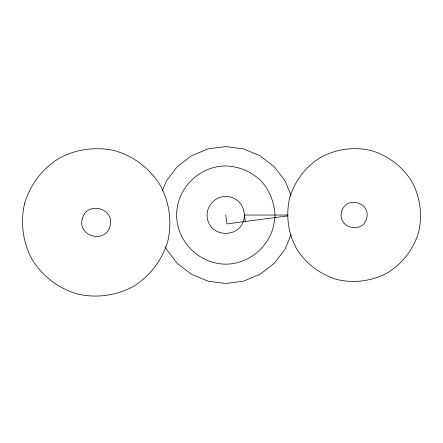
<?xml version="1.0" encoding="UTF-8"?>
<svg xmlns="http://www.w3.org/2000/svg" width="443" height="443" viewBox="0 0 443 443"><rect width="100%" height="100%" fill="white"/><g stroke="black" fill="none" stroke-linecap="round" stroke-linejoin="round"><path stroke-width="0.66" d="M244.403 215.043C244.115 239.419 207.363 239.419 207.075 215.043C207.014 205.054 215.752 196.315 225.742 196.382C230.665 196.52 235.355 198.464 238.938 201.847C244.287 206.981 244.431 214.622 245.25 221.489M274.577 217.048C274.139 242.62 251.142 264.244 225.742 264.144C199.295 264.178 176.607 241.49 176.641 215.043C176.607 188.596 199.295 165.909 225.742 165.942C238.694 166.319 251.031 171.43 260.456 180.323C270.152 190.329 274.704 203.802 275.169 217.552M162.238 190.972L166.446 180.81L177.327 166.629L191.509 155.748L208.022 148.909L225.742 146.578L243.462 148.909L259.975 155.748L274.151 166.629L285.032 180.81L291.084 195.418M291.084 234.668L285.032 249.276L274.151 263.458L259.975 274.339L243.462 281.178L225.742 283.509L208.022 281.178L191.509 274.339L177.327 263.458L166.446 249.276L165.394 246.734M287.972 215.863L226.905 223.903L225.742 215.043M244.447 215.043L287.867 215.043M24.675 203.215C20.162 222.231 22.792 242.205 32.068 259.404C42.329 276.039 58.304 288.299 77.027 293.903C96.042 298.41 116.016 295.78 133.216 286.505C149.85 276.249 162.11 260.268 167.709 241.546C172.222 222.53 169.591 202.562 160.316 185.362C150.061 168.728 134.079 156.462 115.357 150.864C96.341 146.351 76.373 148.981 59.174 158.256C42.539 168.517 30.274 184.493 24.675 203.215M82.315 218.659C77.298 236.634 105.428 244.171 110.074 226.102C115.086 208.127 86.955 200.59 82.315 218.659M289.711 197.777C285.652 214.91 288.016 232.902 296.378 248.396C305.615 263.38 320.012 274.427 336.879 279.478C354.012 283.537 372.004 281.172 387.498 272.81C402.482 263.574 413.529 249.176 418.58 232.309C422.639 215.176 420.274 197.185 411.912 181.691C402.676 166.706 388.278 155.659 371.411 150.609C354.278 146.55 336.287 148.914 320.793 157.276C305.808 166.513 294.761 180.91 289.711 197.777M341.642 211.693C337.123 227.885 362.463 234.674 366.649 218.393C371.168 202.202 345.828 195.413 341.642 211.693"/></g></svg>
